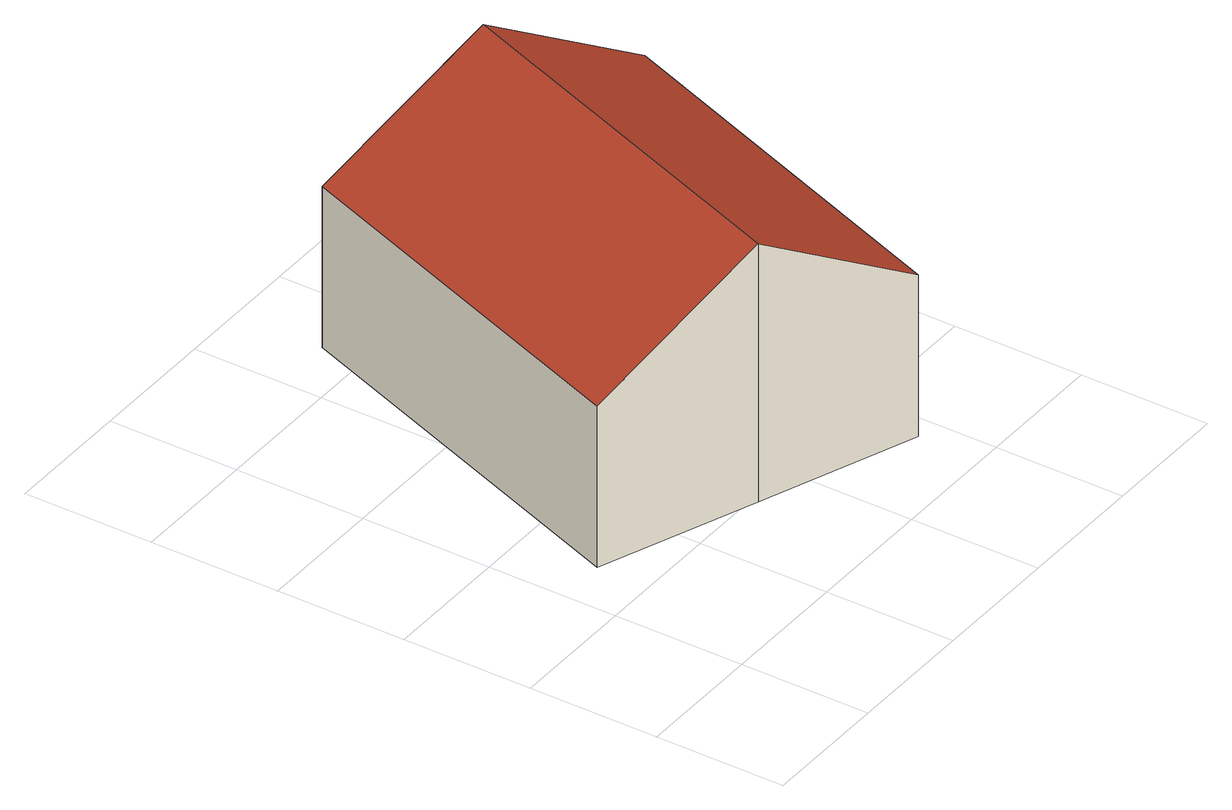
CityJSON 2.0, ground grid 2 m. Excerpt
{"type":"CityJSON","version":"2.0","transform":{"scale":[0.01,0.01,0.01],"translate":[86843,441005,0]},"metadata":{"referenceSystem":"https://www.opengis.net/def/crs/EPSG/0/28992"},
"CityObjects":{
"building1":{"type":"Building","attributes":{"TerrainHeight":-2.77,"bron_geo":"Lidar 15-30 punten - nov. 2008","bron_tex":"UltraCAM-X 10cm juni 2008","status":"1","voll_tex":"complete"},"geometry":[{"type":"MultiSurface","lod":"2","boundaries":[[[0,1,2,3]],[[4,5,1,0]],[[6,7,8,9]],[[2,7,6,3]],[[1,10,7,2]],[[3,6,11,0]],[[5,8,10,1]],[[4,9,8,5]],[[0,11,9,4]]],"semantics":{"surfaces":[{"type":"RoofSurface"},{"type":"GroundSurface"},{"type":"WallSurface"}],"values":[0,0,1,2,2,2,2,2,2]}}]}
},
"vertices":[
[323,190,413],[539,771,413],[297,863,258],[80,282,258],[564,99,259],[783,679,258],[80,282,0],[297,863,0],[783,679,0],[564,99,0],[539,771,0],[323,190,0]
]}
